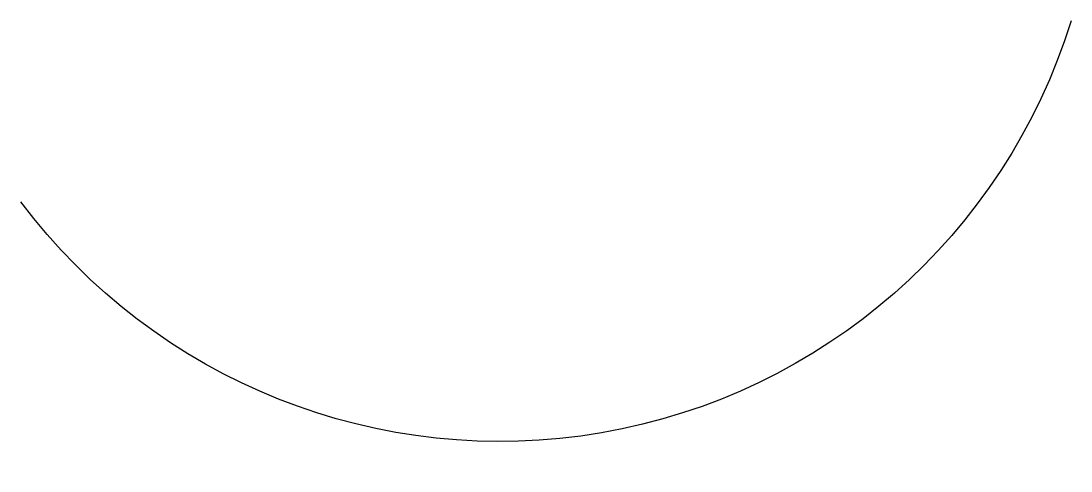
# Model space of a CAD drawing. Header units: metres. Extents: x 7.6 to 12.87, y 1.85 to 4.11.
import ezdxf

# ---------------------------------------------------------------- set-up
doc = ezdxf.new("R2010")
doc.units = ezdxf.units.M

msp = doc.modelspace()

# ---------------------------------------------------------------- linework, layer by layer
at = {"extrusion": (0, 0, -1)}
msp.add_ellipse((10, 5), major_axis=(3, 0), ratio=1, start_param=0.3, end_param=2.5, dxfattribs=at)

doc.saveas('drawing.dxf')
